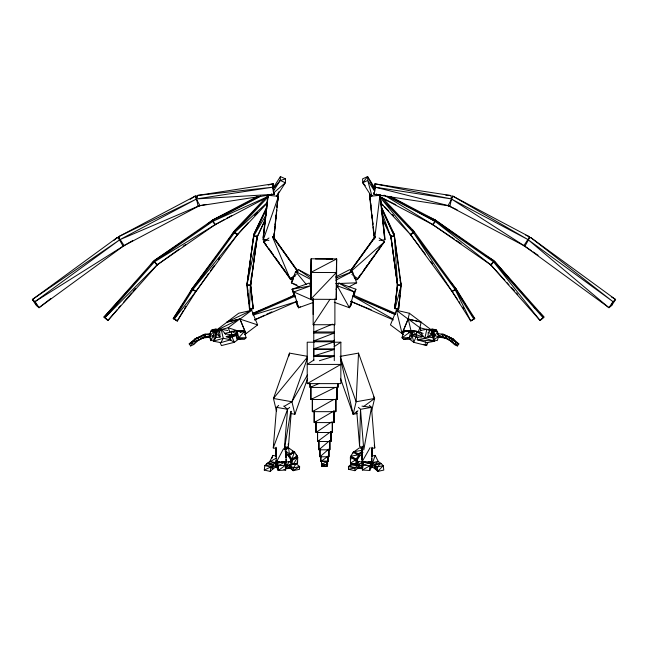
<?xml version="1.0" encoding="UTF-8"?>
<svg xmlns="http://www.w3.org/2000/svg" width="648" height="648" viewBox="0 0 648 648"><rect width="100%" height="100%" fill="white"/><g stroke="black" fill="none" stroke-linecap="round" stroke-linejoin="round"><path stroke-width="0.97" d="M237.2 339.309L237.2 331.476L244.442 331.493L246.046 337.77L244.442 339.325L237.2 339.309L235.597 333.031L237.2 331.476L238.804 337.754L237.2 339.309L246.046 337.77L238.804 337.754L244.442 331.493L240.505 332.173M333.931 342.209L340.856 342.209L340.856 383.624L307.209 383.624L307.209 342.209L314.134 342.209M334.894 298.833L334.894 324.729L313.17 324.729L313.17 298.833L313.17 314.491M313.778 360.661L313.778 324.162M334.279 360.661L334.279 324.162M335.761 399.767L335.761 411.674L312.368 411.658L312.312 399.338M337.138 387.617L337.138 399.533L310.87 399.516L310.805 387.496M310.773 299.263L311.226 258.795L336.66 258.925L336.579 285.752L336.207 299.392L310.773 299.263L311.226 258.795L310.773 299.263L336.288 272.565L336.66 258.925L310.854 272.435L336.288 272.565L336.579 285.752M336.207 299.392L336.288 272.565M310.06 383.511L310.044 387.439L337.835 387.431L337.851 383.503M310.919 386.694L310.87 399.516L335.267 387.399M312.417 399.038L312.368 411.658L333.971 399.387M314.248 411.545L314.199 422.577L334.06 422.601L334.101 411.561M316.038 421.783L315.997 432.508L332.392 432.532L332.432 421.808M317.609 431.722L317.577 441.482L330.942 441.507L330.974 431.746M318.929 440.915L318.897 449.809L329.759 449.825L329.791 440.932M319.999 449.275L319.974 456.783L328.82 456.8L328.844 449.291M320.849 456.97L320.841 461.546L328.091 461.562L328.115 456.07M321.529 461.02L321.521 464.64L327.556 464.656L327.58 459.221M321.878 464.438L321.87 466.301L327.005 466.325L327.119 461.473L327.005 466.325L327.021 462.583M322.088 464.033L322.08 466.503L326.592 466.528L326.697 466.05M322.275 466.325L322.283 464.446L322.275 466.325L322.169 465.385M335.81 399.055L335.761 411.674L335.704 399.354M337.187 386.702L337.138 399.533L337.073 387.504M362.038 459.44L362.208 446.294M275.959 447.857L276.08 456.605M276.17 460.574L276.323 467.54L276.08 447.258M285.736 449.647L285.768 447.857M286.173 464.851L285.865 446.261M370.616 468.423L370.737 462.478L370.616 468.423L370.737 462.478L363.269 461.935L365.205 462.283M290.474 462.648L290.555 458.865L292.208 460.258L292.118 464.041M296.606 456.459L297.699 457.383L297.57 463.053L295.213 464.284M362.192 446.261L361.892 464.851M362.102 459.578L362.232 453.616M371.976 447.25L371.741 467.532L371.782 465.539M371.976 456.597L372.098 447.849M362.394 448.586L359.575 445.97L360.499 409.309L358.385 407.349M266.79 206.89L253.854 234.22L253.805 235.888L257.191 236.974L265.388 219.672M257.24 235.305L257.191 236.974L265.016 219.737M433.399 339.763L433.715 330.772L437.538 331.638L438.639 336.604L437.214 340.637L433.399 339.763L432.289 334.805L433.715 330.772L434.824 335.729L433.399 339.763L438.639 336.604L434.824 335.729L437.538 331.638M371.798 458.306L371.652 462.162L361.843 462.162L370.097 447.679M371.871 456.378L372.122 449.639M363.01 465.944L363.172 462.137L370.64 462.623L369.814 470.472L362.345 469.994L363.172 462.137L362.759 466.066M369.814 470.472L370.64 462.623L362.548 465.24L370.008 465.718L370.437 467.378M368.591 461.765L371.393 461.919L370.705 468.318L371.304 463.928M404.425 332.27L404.498 330.537L411.739 330.521L416.583 331.339L416.437 334.805L411.909 334.822L416.372 334.797L421.905 336.531M411.739 330.521L411.585 333.987L416.437 334.805L411.739 330.521L408.459 332.068M273.27 191.33L280.244 180.436L280.422 176.588L285.549 178.905L285.371 182.752L276.793 196.166M321.967 464.26L321.87 466.301L327.11 464.276M340.054 356.408L358.53 353.12L356.125 401.76L353.16 414.266L357.048 413.578M371.458 465.062L372.292 466.698L372.462 463.158L375.16 455.39L371.717 456.095M374.228 238.91L369.692 194.214L370.34 200.159M293.155 470.675L289.842 465.053L293.301 467.961L299.627 466.592L293.155 470.675L293.301 467.961L296.168 463.676L299.627 466.592L299.481 469.306L293.155 470.675L289.697 467.767L289.842 465.053L296.168 463.676M435.764 329.678L431.876 329.2L428.263 332.489L428.012 337.065L431.9 337.535L433.342 336.223M432.702 335.3L428.012 337.065L431.625 333.769L431.876 329.2M253.538 239.906L253.846 234.924L246.904 285.055L250.484 285.59L250.914 281.783M251.1 278.794L251.221 276.801M216.432 333.769L220.053 337.065L216.181 329.2L219.794 332.489L220.053 337.065L216.165 337.535L216.181 329.2L212.301 329.678M363.01 465.337L363.204 462.785M266.182 197.219L234.519 230.793L234.357 232.794L237.387 234.746L266.984 203.359M276.016 448.424L273.27 447.938L276.583 407.349L278.689 405.389M284.253 449.89L287.566 409.301L289.672 407.349M285.663 448.586L288.481 445.978L291.3 411.326M394.697 308.586L397.694 284.642L394.697 308.586L398.65 308.918L401.266 285.055L397.321 284.731L394.697 308.586L398.65 308.918L399.962 295.051M400.148 293.066L400.521 289.105M273.821 238.901L276.753 210.106M277.052 207.125L277.457 203.156L276.963 207.085M362.556 468.034L362.345 469.994L370.008 465.718M268.912 240.416L263.266 239.849L263.161 237.727L267.268 200.102M267.592 197.138L267.802 195.153M266.061 239.549L263.266 239.849L268.126 195.299L270.921 195.008M273.731 236.787L274.161 232.826M274.379 230.842L274.809 226.881M275.027 224.905L275.457 220.944M275.675 218.967L276.105 215.006M276.315 213.022L276.639 210.057M273.837 238.91L278.373 194.214M398.496 307.014L398.277 308.999L398.196 306.974M398.82 304.034L399.152 301.045M399.476 298.064L399.808 295.083M400.132 292.102L400.456 289.113M432.775 334.449L433.196 330.731L431.981 329.233L435.942 329.573L437.157 331.071L433.196 330.731L435.942 329.573M263.161 237.727L268.126 195.299L278.478 196.344L263.266 239.849M264.263 470.084L264.805 465.645L267.162 463.385L273.181 464.713L272.638 469.152L270.281 471.412L264.263 470.084L270.815 466.973L273.181 464.713L264.805 465.645L270.815 466.973L272.638 469.152M270.281 471.412L270.815 466.973M374.682 238.91L379.939 195.299L369.587 196.344L372.244 219.032M257.434 235.459L250.484 285.59L257.199 236.269L246.904 285.055L253.611 235.734L257.199 236.269L257.434 235.459L250.727 284.772M247.139 284.237L253.846 234.924M275.351 467.257L276.007 462.704L269.989 461.384L267.219 463.328L273.237 464.648L275.351 467.257L272.581 469.201L273.237 464.648L276.007 462.704L267.219 463.328M284.423 448.902L290.782 411.326M493.825 260.65L493.606 261.905L491.095 265.113L432.58 224.516L435.083 221.308L435.31 220.061L493.825 260.65L486.089 255.911M369.368 405.389L371.482 407.349L363.795 449.89L360.499 409.309L371.482 407.349L374.779 447.938L372.033 448.424M268.223 185.053L273.116 183.813L272.46 187.24L274.039 194.327L198.069 206.007L196.498 198.912L197.154 195.485L273.116 183.813L273.901 187.361M197.316 197.397L197.154 195.485L272.46 187.24L196.498 198.912L274.039 194.327L274.363 192.618M356.546 463.271L357.494 458.857L350.487 463.053L350.357 457.383L351.451 456.451M417.976 332.303L419.904 327.75L421.127 322.218L408.232 318.954L402.068 333.526M210.527 331.638L209.417 336.604L210.843 340.637L214.666 339.763L215.776 334.805L214.342 330.772L210.527 331.638L210.6 333.639M210.778 338.637L210.843 340.637L213.241 335.729L214.342 330.772L209.417 336.604L215.776 334.805M374.099 187.385L374.884 183.846L450.846 195.518L451.502 198.936L449.931 206.032L373.961 194.359L373.637 192.642M374.204 189.467L375.54 187.264L451.502 198.936L374.884 183.846L375.54 187.264L373.961 194.359L380.992 195.129M358.004 464.851L352.293 463.539L361.625 465.637L360.96 468.617L357.34 467.832M288.862 356.06L289.526 353.12L307.031 356.238M417.871 337.033L417.255 339.746L427.243 342.63L434.8 341.196L424.813 338.313L417.255 339.746L434.8 341.196M428.255 336.555L424.813 338.313L426.862 329.265L431.406 330.577M438.801 336.28L442.414 336.676L442.973 334.238L437.546 333.639M409.39 313.259L408.062 319.067L402.125 333.696L396.382 310.271L409.39 313.259L421.07 322.056L408.062 319.067L396.382 310.271L390.452 324.899L403.623 334.7M371.636 410.986L374.601 398.471L358.53 353.12M336.725 287.647L338.831 283.046L355.906 289.227L353.646 296.654M334.271 302.26L349.442 307.751L351.095 305.022L352.002 301.288M353.128 296.622L354.254 291.956L355.906 289.227M403.623 339.325L409.261 337.754L410.864 331.476L403.623 331.493L402.019 337.77L403.623 339.325L410.864 339.309L412.468 333.031L410.864 331.476L408.985 332.003M257.54 196.433L213.095 219.794L212.674 221.414L215.014 224.726L268.353 196.7M285.703 453.697L288.862 455.965L289.486 453.875L288.457 447.744L285.752 449.04M293.568 453.106L293.99 451.713L288.457 447.744L286.262 449.566M336.045 289.494L337.179 285.776L354.254 291.956L349.442 307.751L337.179 285.776M351.095 305.022L352.229 301.304M272.039 458.144L272.897 455.398L276.34 456.095M280.025 462.599L277.32 462.486L277.441 468.431L277.32 462.486L284.788 461.943L285.055 465.345M315.503 258.916L332.618 259.006M352.836 453.665L353.435 451.915L359.818 455.747L357.121 460.04L350.738 456.2L353.435 451.915M611.615 305.581L612.968 301.652L615.6 299.514L530.518 237.387L527.885 239.525L523.9 245.592L608.974 307.719L611.615 305.581L615.6 299.514L611.315 296.816M289.526 353.12L273.464 398.471L276.429 410.986M291.017 413.578L294.905 414.266L291.94 401.76L307.338 358.295M294.905 414.266L307.622 378.367M265.21 213.727L265.899 211.856M273.27 447.938L287.566 409.301L283.808 406.045M190.658 345.951L191.946 342.598L197.656 337.657L199.122 339.698L193.412 344.639L190.658 345.951L189.2 343.91L194.91 338.969L197.851 337.535L205.902 336.604L204.833 334.311L195.105 338.839L204.833 334.311L202.079 335.624M290.782 463.685L292.208 460.258L297.699 457.383L293.099 464.373M416.057 336.855L413.748 342.322L426.643 345.587L427.793 342.857M266.433 465.053L267.162 463.385M266.741 208.559L253.805 235.888L265.882 215.193M413.861 231.247L413.303 232.373L410.273 234.325L452.215 291.641L455.252 289.688L455.803 288.554L413.861 231.247L455.252 289.688L413.303 232.373L452.215 291.641M253.854 234.22L266.644 208.364M189.767 293.358L192.011 288.846L196.012 291.317L177.285 320.946L173.283 318.476L192.011 288.846M272.897 455.398L269.576 461.935L276.372 458.071M275.764 466.706L275.594 463.158L276.842 460.712M276.615 196.117L278.851 191.816M283.468 448.748L276.404 462.17L286.214 462.17L286.1 459.278M293.252 279.32L291.381 282.828L299.287 286.934M215.906 337.219L213.265 341.196L220.822 342.63L223.244 338.313L221.195 329.265L216.659 330.577M451.34 198.434L452.693 196.061L529.513 236.779L528.509 239.873L524.904 246.2L448.084 205.489L451.688 199.155L452.693 196.061L528.509 239.873L451.688 199.155L524.904 246.2M528.614 238.359L529.513 236.779L525.82 235.2M284.18 406.369L291.94 401.76L307.46 374.973M173.283 318.476L174.255 318.994L192.983 289.364L173.283 318.476L177.285 320.946L183.376 310.611M184.388 308.885L185.911 306.301M350.941 465.28L351.888 463.668L358.214 465.045L358.36 467.759L354.901 470.675L348.575 469.298L348.43 466.584L351.888 463.668M293.163 464.438L289.235 461.546L286.789 465.653L286.7 468.455L290.344 467.759M358.935 454.783L350.738 456.2L351.621 457.164L356.23 459.076L358.935 454.783L354.326 452.879M272.913 188.325L280.422 176.588M271.666 193.849L270.589 195.526L272.071 194.246M228.128 240.408L230.874 236.237M231.968 234.568L234.163 231.231L234.714 232.357L237.743 234.309L195.801 291.616L192.772 289.664L192.213 288.538L234.163 231.231M612.968 301.652L608.974 307.719L527.885 239.525L612.968 301.652L530.518 237.387M313.17 324.729L329.881 299.449M219.081 332.448L221.195 329.265L227.813 330.521M357.728 463.166L358.83 461.538L361.56 462.065M410.864 331.476L402.019 337.77L409.261 337.754L412.468 333.031M380.992 246.11L357.963 278.826L356.797 279.782L354.497 278.114M379.647 196.725L432.986 224.759L435.326 221.438L434.905 219.818L390.461 196.466M195.801 291.616L208.632 273.513M210.373 271.042L214.456 265.283M218.538 259.516L219.704 257.872M450.4 337.657L454.653 344.639L458.865 343.91L456.111 342.598L450.4 337.657L448.943 339.698L454.653 344.639L457.399 345.951L458.865 343.91L453.155 338.969L443.232 334.311L442.155 336.604L451.016 340.735M454.653 344.639L456.111 342.598L453.155 338.969M350.738 270.378L374.293 237.541M350.147 271.885L375.459 236.593M360.912 274.031L356.797 279.782L353.897 276.955M363.86 269.933L367.392 265.008M368.566 263.363L373.872 255.976M375.638 253.514L380.344 246.945M350.738 270.435L374.876 237.379M192.213 288.538L234.714 232.357L192.772 289.664L237.743 234.309M434.306 221.341L435.31 220.061L493.606 261.905L435.083 221.308L491.095 265.113M196.012 291.317L174.255 318.994L177.285 320.946M371.328 196.133L362.75 182.728L367.578 176.612L375.087 188.349M151.049 264.335L153.56 261.168L157.513 264.538L107.997 320.396L107.05 319.78L104.044 317.018L153.56 261.168M210.908 331.071L216.084 329.233L214.869 330.731L210.908 331.071L212.123 329.573L216.084 329.233L216.61 333.882L215.395 335.381M266.992 196.571L268.24 195.032M195.777 341.739L193.412 344.639L191.946 342.598L189.2 343.91L197.656 337.657M307.363 357.186L273.464 398.471L291.94 401.76M273.294 188.681L280.244 180.436L285.549 178.905M104.044 317.018L104.992 317.633L154.516 261.784L104.044 317.018L107.997 320.396L117.183 309.712M118.495 308.181L120.471 305.897M123.752 302.081L131.625 292.92M132.937 291.398L135.562 288.344M237.387 234.746L248.022 222.896M254.664 215.492L257.321 212.528M290.936 460.04L297.319 456.208L294.613 451.923L289.121 454.791L288.239 455.755L290.936 460.04L289.121 454.791L291.827 459.076L294.613 451.923L290.628 454.321M295.885 454.88L297.319 456.208L291.721 459.635M377.776 471.404L383.252 465.637L380.894 463.377L374.876 464.705L375.419 469.144L377.776 471.404L383.794 470.075L383.252 465.637L377.241 466.965L374.876 464.705L377.776 471.404L377.241 466.965L380.894 463.377M540.95 319.804L543.956 317.05L494.44 261.193L490.487 264.57L540.003 320.42L543.956 317.05L539.695 312.741M157.513 264.538L104.992 317.633L107.997 320.396M234.519 230.793L268.078 197.032L234.357 232.794L267.438 202.362M378.068 461.376L374.819 464.64L375.476 469.193L372.705 467.249L372.049 462.696L378.068 461.376L380.838 463.328L374.819 464.64L372.049 462.696L375.476 469.193M356.23 459.076L359.818 455.747M543.008 317.658L540.003 320.42L493.484 261.808L543.008 317.658L494.44 261.193M350.309 272.039L384.458 241.89L379.112 237.994M273.545 192.966L285.371 182.752L280.244 180.436M275.594 463.158L276.996 461.967M328.973 441.199L318.897 449.809L318.832 440.567M348.575 469.298L354.764 467.961L358.214 465.045L348.43 466.584L354.764 467.961L358.36 467.759M113.619 240.602L117.482 237.354L120.115 239.501L124.1 245.568L39.026 307.687L36.385 305.548L32.4 299.481L117.482 237.354L118.681 238.853M289.599 455.358L293.99 451.713L292.232 451.178M383.292 242.846L384.458 241.89L357.963 278.826L351.848 274.379M207.166 224.354L212.69 220.036L213.694 221.316M32.4 299.481L35.032 301.628L120.115 239.501L32.4 299.481L39.026 307.687L50.917 298.42M319.375 360.742L334.279 356.141L313.778 356.141L313.778 349.394L315.357 348.243M226.994 322.056L238.666 313.259L251.675 310.271L257.612 324.899L245.932 333.696L240.003 319.067L251.675 310.271L226.994 322.056L240.003 319.067L257.612 324.899M216.035 330.423L226.938 322.218L239.833 318.954L245.989 333.526L244.434 334.7M238.205 339.39L234.317 342.322L221.422 345.587L220.263 342.857M330.099 432.143L317.577 441.482L317.512 431.536M340.443 378.367L353.16 414.266L357.923 410.759M363.479 406.661L374.601 398.471L373.596 396.738M354.893 464.43L358.83 461.538M355.809 464.6L361.268 465.645L362.839 464.495M357.712 467.759L361.357 468.455L362.929 467.297M293.56 278.114L291.268 279.782L290.101 278.826L263.598 241.89L268.952 237.994M272.395 236.682L290.101 278.826L296.217 274.379M278.243 470.48L285.517 465.248L284.885 462.145L277.417 462.632L278.243 470.48L285.711 470.003L285.517 465.248L278.049 465.726L277.417 462.632L278.243 470.48L278.049 465.726L284.885 462.145L285.007 464.997M213.597 221.519L212.69 220.036L154.175 260.626L154.394 261.873L156.905 265.081L179.067 249.172M183.173 246.224L185.636 244.458M362.969 452.531L358.563 453.867L354.067 451.705L359.6 447.736L362.297 449.032M355.663 453.811L358.563 453.867L362.516 451.032M362.354 453.689L359.195 455.957L358.563 453.867M315.422 340.613L313.778 341.78L334.279 341.78L313.778 348.899L334.279 348.899M471.712 320.444L474.741 318.492L456.014 288.862L452.004 291.333L470.74 320.963L474.741 318.492L472.254 315.333M156.905 265.081L215.419 224.492L212.917 221.284L212.69 220.036M311.567 276.502L298.388 269.657L295.618 271.544L291.381 282.828L296.865 284.99M331.517 421.97L315.997 432.508L315.941 422.399M154.175 260.626L212.917 221.284L154.394 261.873L215.419 224.492M313.932 359.98L307.209 364.419L340.856 364.419L307.209 383.624M334.125 346.656L340.856 342.209M190.196 199.317L195.307 196.036L196.66 198.41M410.63 234.762L413.667 232.81L413.505 230.81L381.842 197.235L413.667 232.81L379.939 197.049L410.63 234.762L381.04 203.383M473.769 319.01L470.74 320.963L455.042 289.381L473.769 319.01L456.014 288.862M124.1 245.568L35.032 301.628L39.026 307.687M316.346 331.436L313.778 333.031L334.279 333.031L313.778 340.913L334.279 340.913M291.738 459.562L297.319 456.208M327.491 461.076L321.521 464.64L321.449 461.06L327.491 461.076L327.556 464.656L327.532 460.647M196.563 198.604L195.307 196.036L118.487 236.747L119.491 239.841L123.096 246.175L132.686 240.635M295.836 301.304L296.962 305.022L298.615 307.751L300.332 306.763M288.206 298.623L293.431 295.634L252.671 313.397M215.014 224.726L224.718 219.397M226.476 218.425L231.773 215.525M284.561 463.061L286.214 462.17M285.971 272.524L263.598 241.89L266.215 240.481M290.101 278.826L295.326 276.007M123.096 246.175L199.916 205.457L196.312 199.13L195.307 196.036M260.674 196.19L212.674 221.414L268.24 196.417M335.615 276.955L349.669 269.657L352.447 271.544L356.675 282.828L348.77 286.934M335.761 280.211L352.447 271.544L352.739 273.424M213.095 219.794L260.593 195.988M217.015 330.156L239.833 318.954L228.153 327.75L217.104 330.545M240.019 332.262L243.559 330.537L243.64 332.27M119.321 238.464L118.487 236.747L196.312 199.13L119.491 239.841L199.916 205.457M293.99 451.713L289.486 453.875L285.533 451.04M197.745 340.354L199.122 339.698L191.946 342.598M210.122 337.195L202.897 337.989L205.902 336.604L198.92 339.827L197.851 337.535M254.615 319.837L264.578 315.228M266.385 314.385L271.82 311.866M197.049 340.735L203.156 337.916L198.92 339.827M374.73 190.382L367.578 176.612L362.572 178.88L362.75 182.728L365.278 185.725M362.75 182.728L367.756 180.46L367.578 176.612M202.897 337.989L205.416 336.879M319.278 383.381L310.044 387.439L310.019 383.689M252.801 314.58L295.415 296.006L252.688 313.559M254.721 319.918L297.343 301.344L252.987 315.106M332.416 324.138L313.778 331.97L334.279 331.97M336.004 278.016L352.447 271.544M294.135 295.731L292.159 289.227L309.226 283.046L311.445 287.639M296.355 301.263L298.615 307.751L312.846 302.608M224.953 333.388L236.326 330.521L243.559 330.537L241.623 330.861M226.152 336.531L236.471 333.987L236.326 330.521M237.087 335.389L231.547 337.13L227.027 337.122M369.587 196.344L372.438 195.477M213.265 341.196L223.244 338.313L230.801 339.746L230.186 337.033M220.822 342.63L230.801 339.746L228.242 336.952M279.474 461.773L276.672 461.927L277.352 468.326L277.142 463.304L283.265 461.732M290.717 467.84L287.096 468.617L286.44 465.645L295.772 463.547L290.053 464.859M292.766 464.268L289.437 464.916L290.101 467.897L287.096 468.617L290.831 467.783M400.893 285.144L394.259 234.9L397.621 285.566L401.201 285.031L394.259 234.9M293.236 458.314L297.699 457.383M295.788 463.425L297.57 463.053L297.189 461.295M204.323 335.146L202.338 335.551L205.092 334.238L210.511 333.639M373.321 462.98L375.038 462.632M198.069 206.007L205.926 204.452M286.497 462.073L289.235 461.546M292.248 464.608L286.789 465.653L285.217 464.495M420.252 330.521L426.862 329.265M292.159 289.227L310.886 285.776L293.811 291.956L292.159 289.227L295.067 297.562M354.067 451.705L362.273 450.23M374.601 398.471L356.125 401.76L340.394 357.356M355.833 464.276L361.454 463.369M226.257 336.806L236.002 335.267M249.456 306.026L249.828 309.023L253.409 308.61L250.411 284.666L246.839 285.079L249.456 308.934L253.409 308.61M394.494 235.718L390.906 236.253L390.671 235.435L397.621 285.566L390.906 236.253L397.378 284.756M367.416 462.405L371.393 461.919M253.028 308.521L249.456 308.934L250.411 284.666L253.028 308.521L250.784 284.747M209.911 335.097L205.092 334.238L205.643 336.676L209.255 336.28M379.145 240.416L384.791 239.849L384.896 237.727L380.797 200.102M324.851 466.228L322.08 466.503L322.137 464.211M441.175 334.376L442.973 334.238L445.719 335.551L445.168 337.989L437.943 337.195M236.658 334.473L231.628 334.805L224.986 333.817M335.721 283.605L356.675 282.828M326.608 258.9L332.659 258.884M412.97 331.347L416.656 331.355L423.112 333.388M410.978 335.389L416.51 337.13L421.945 337.114M313.778 349.45L334.279 349.45L313.778 355.979L334.279 355.979M235.094 331.347L231.409 331.355L231.628 334.805L236.147 334.822M236.212 334.805L231.692 334.797L231.409 331.355L236.471 333.987M445.816 195.218L450.846 195.518M408.532 330.804L404.498 330.537L406.442 330.861M413.562 331.136L416.583 331.339M205.643 336.676L210.122 337.025M383 195.348L385.009 195.566M398.65 308.918L395.078 308.505L401.266 285.055L400.148 280.317M444.909 337.916L446.699 338.126M361.981 406.126L371.482 407.349M287.566 409.301L276.583 407.349L276.656 410.322M368.105 462.802L371.004 463.32M438.242 336.587L445.168 337.989L442.155 336.604L450.117 340.313M273.019 462.64L274.736 462.988M247.212 285.161L248.459 298.048M352.293 463.539L361.625 465.637M375.54 187.264L449.931 206.032M410.986 330.634L408.232 318.954L419.904 327.75L430.96 330.545M237.541 330.788L228.153 327.75L230.081 332.303M283.913 469.419L285.711 470.003L285.395 468.455M428.263 332.489L431.625 333.769M371.158 309.736L350.722 301.344L393.336 319.918M395.393 313.397L354.626 295.634L395.369 314.507M395.264 314.58L352.65 296.006L392.737 318.946M437.368 334.457L442.414 336.676M312.96 300.372L293.811 291.956L298.615 307.751M425.801 215.719L434.905 219.818M445.978 335.624L450.206 337.535L449.137 339.827L443.232 334.311L452.96 338.839M450.32 340.354L448.943 339.698L453.56 343.108M448.084 205.489L457.132 209.863M424.011 344.291L426.643 345.587L425.226 341.828M379.688 196.636L395.823 204.719M311.421 279.758L295.618 271.544L306.301 284.488M351.621 457.164L356.335 459.626M355.938 464.033L355.849 460.25L350.357 457.383L351.062 459.092M350.487 463.053L352.844 464.284M387.326 196.214L435.326 221.438L390.355 196.725M338.831 283.046L354.254 291.956M229.983 339.755L234.317 342.322L232.008 336.855M384.369 195.218L432.986 224.759M286.44 465.645L290.101 467.897M432.58 224.516L454.402 239.128M456.079 240.254L461.109 243.624M298.388 269.657L310.951 278.178M523.9 245.592L531.417 250.736M533.085 251.878L538.099 255.304M285.128 467.305L286.7 468.455L285.606 466.835M455.099 344.242L457.399 345.951M421.127 322.218L432.022 330.423M409.852 339.39L413.748 342.322L412.136 335.502M423.039 336.539L416.656 331.355L416.51 337.13M263.598 241.89L264.773 242.846M214.723 336.223L216.165 337.535M407.624 225.399L410.565 228.104M412.031 229.457L413.505 230.81M409.261 337.754L410.864 339.309M381.105 203.221L383.203 205.327M384.596 206.736L388.792 210.956M392.291 214.472L393.692 215.881M534.017 307.006L535.442 308.44M221.195 329.265L225.682 334.157M490.487 264.57L504.808 280.244M506.849 282.479L508.899 284.723M511.628 287.712L514.358 290.693M516.399 292.937L517.768 294.427M353.93 458.12L355.849 460.25M450.101 281.54L455.803 288.554M432.67 335.381L431.447 333.882L431.981 329.233L432.572 334.498M285.185 451.421L288.862 455.965M410.273 234.325L419.985 247.172M421.2 248.775L425.453 254.389M430.92 261.614L432.734 264.019M287.145 274.136L291.268 279.782L287.145 274.031M419.855 331.46L424.813 338.313M297.319 270.378L273.764 237.541L297.934 271.893M272.597 236.593L297.918 271.885M265.356 243.664L266.539 245.309M268.896 248.589L273.011 254.332M274.784 256.794L279.491 263.363M281.256 265.826L285.971 272.395M452.004 291.333L457.634 299.651M458.76 301.312L459.886 302.981M462.704 307.136L463.83 308.796M374.73 191.363L367.756 180.46L371.879 195.882M376.334 193.874L377.411 195.55M391.732 229.886L394.251 234.195L394.3 235.864L390.914 236.957L382.717 219.648M118.487 236.747L119.386 238.334M216.61 333.882L214.869 330.731L215.29 334.449M375.16 455.39L378.481 461.927M371.628 461.522L372.462 463.158M384.248 221.916L387.334 228.153M381.316 206.866L394.251 234.195M381.364 208.535L394.3 235.864L381.534 207.741M419.904 327.75L420.965 330.561M381.21 210.689L390.914 236.957L390.857 235.289M213.241 335.729L214.666 339.763M277.142 463.304L276.672 461.927L277.352 468.326M371.717 464.867L372.292 466.698M340.726 359.348L353.16 414.266M390.671 235.435L391.7 240.319M288.125 444.002L288.481 445.978M374.285 444.965L374.779 447.938M277.052 463.328L277.717 467.589M248.702 300.04L249.205 304.034M372.47 221.009L372.932 224.953M380.255 195.153L380.473 197.138M379.939 195.299L384.791 239.849L380.749 200.127M370.664 203.124L370.988 206.096M371.312 209.069L371.636 212.034M371.96 215.006L372.284 217.971M372.608 220.944L372.932 223.916M373.58 229.854L373.256 226.881L374.204 235.807L373.791 231.83M247.536 288.141L247.868 291.122M248.192 294.111L248.516 297.092M248.848 300.073L249.172 303.053M249.496 306.034L249.828 309.023M380.246 195.161L380.449 197.146M273.116 183.813L273.699 190.504M273.869 192.416L274.039 194.327M322.161 464.13L322.267 465.305M356.756 411.326L359.575 445.97M370.923 463.296L371.174 466.941M354.764 467.961L354.901 470.675M397.321 284.731L397.475 288.773M285.881 453.495L286.027 457.35M361.268 465.645L361.357 468.455M357.494 458.857L357.583 462.64M285.825 453.624L285.914 457.593M284.788 461.943L284.853 464.916M362.289 447.849L362.321 449.639M320.768 456.233L320.841 461.546L328.026 456.249L328.091 461.562L328.074 456.678M276.072 448.319L276.178 456.411M276.226 460.453L276.323 467.54M319.91 449.121L319.974 456.783L328.747 449.137L328.82 456.8L328.795 449.72M329.694 440.583L329.759 449.825L329.743 440.753M337.811 383.689L337.835 387.431L337.835 383.454M332.335 422.423L332.392 432.532L332.384 422.618M330.877 431.56L330.942 441.507L330.934 431.657M314.142 410.929L314.199 422.577L333.995 410.945L334.06 422.601L334.06 410.735M334.279 340.168L334.279 344.687M278.065 197.195L277.66 201.163L278.049 197.186M358.619 464.908L357.963 467.888L360.96 468.617L358.619 464.908"/></g></svg>
